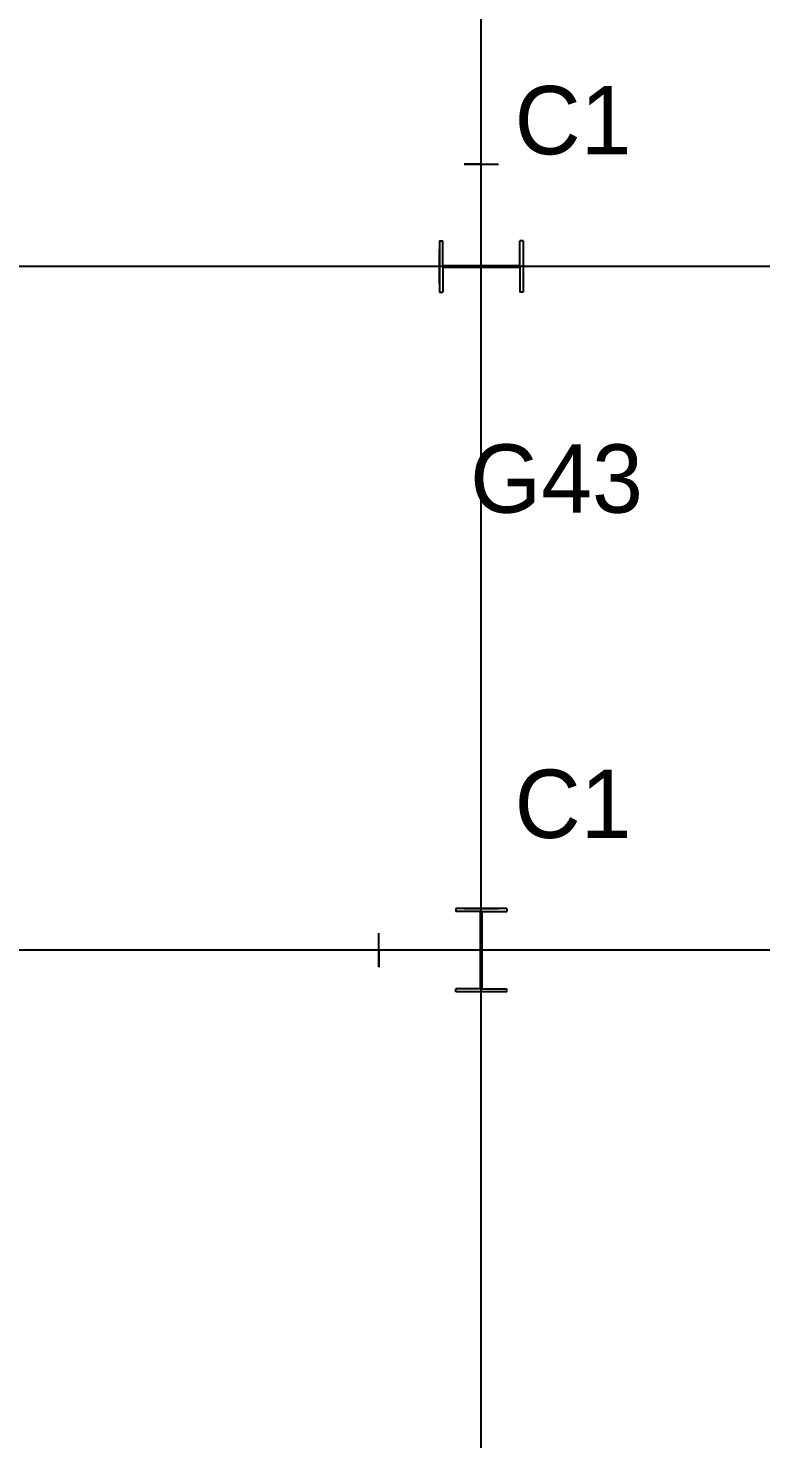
# Model space of a CAD drawing. Extents: x -150 to 68522, y -150 to 33063.
# Drawn here: x 59949 to 64235, y 9141 to 17395 of the extents above; entities that cross this region are included whole.
import ezdxf
from ezdxf.enums import TextEntityAlignment as Align

# ---------------------------------------------------------------- set-up
doc = ezdxf.new("R2010")
doc.units = 0
doc.layers.get('0').update_dxf_attribs({"color": 2, "linetype": 'CONTINUOUS'})

msp = doc.modelspace()

# ---------------------------------------------------------------- linework, layer by layer
for p, q in [((62600, 16000), (62600, 20000)), ((62600, 16000, 3330), (62600, 20000, 3330)), ((62600, 16000, 6460), (62600, 20000, 6460)), ((62600, 16000, 9590), (62600, 20000, 9590)), ((62600, 16000), (55100, 16000)), ((62600, 16000, 3330), (55100, 16000, 3330)), ((62600, 16000, 6460), (55100, 16000, 6460)), ((62600, 16000, 9590), (55100, 16000, 9590)), ((67600, 16000), (62600, 16000)), ((62600, 12000), (62600, 16000)), ((62600, 16000), (62600, 16000, 3330)), ((67600, 16000, 3330), (62600, 16000, 3330)), ((62600, 12000, 3330), (62600, 16000, 3330)), ((62600, 16000, 3330), (62600, 16000, 6460)), ((62600, 16000, 6460), (62600, 16000, 9590)), ((67600, 16000, 6460), (62600, 16000, 6460)), ((62600, 12000, 6460), (62600, 16000, 6460)), ((67600, 16000, 9590), (62600, 16000, 9590)), ((62600, 12000, 9590), (62600, 16000, 9590)), ((62600, 12000), (55100, 12000)), ((62600, 12000, 3330), (55100, 12000, 3330)), ((62600, 12000, 6460), (55100, 12000, 6460)), ((62600, 12000, 9590), (55100, 12000, 9590)), ((67600, 12000), (62600, 12000)), ((62600, 12000), (62600, 12000, 3330)), ((62600, 8000), (62600, 12000)), ((67600, 12000, 3330), (62600, 12000, 3330)), ((62600, 4000, 3330), (62600, 12000, 3330)), ((62600, 12000, 3330), (62600, 12000, 6460)), ((62600, 12000, 6460), (62600, 12000, 9590)), ((67600, 12000, 6460), (62600, 12000, 6460)), ((62600, 4000, 6460), (62600, 12000, 6460)), ((67600, 12000, 9590), (62600, 12000, 9590)), ((62600, 4000, 9590), (62600, 12000, 9590))]:
    msp.add_line(p, q)
at = {"layer": 'C1'}
for p, q in [((62356, 16150), (62356, 15850)), ((62356, 16150), (62374, 16150)), ((62356, 16150, 3330), (62356, 15850, 3330)), ((62356, 16150, 3330), (62374, 16150, 3330)), ((62356, 16150, 6460), (62356, 15850, 6460)), ((62356, 16150, 6460), (62374, 16150, 6460)), ((62374, 16005.5), (62374, 16150)), ((62374, 16005.5, 3330), (62374, 16150, 3330)), ((62374, 16005.5, 6460), (62374, 16150, 6460)), ((62826, 16005.5), (62826, 16150)), ((62844, 16150), (62826, 16150)), ((62826, 16005.5, 3330), (62826, 16150, 3330)), ((62844, 16150, 3330), (62826, 16150, 3330)), ((62826, 16005.5, 6460), (62826, 16150, 6460)), ((62844, 16150, 6460), (62826, 16150, 6460)), ((62844, 16150), (62844, 15850)), ((62844, 16150, 3330), (62844, 15850, 3330)), ((62844, 16150, 6460), (62844, 15850, 6460)), ((62826, 16005.5), (62374, 16005.5)), ((62374, 16005.5), (62374, 16005.5)), ((62374, 16005.5), (62374, 16005.5)), ((62374, 16005.5), (62374, 16005.5)), ((62826, 16005.5, 3330), (62374, 16005.5, 3330)), ((62374, 16005.5, 3330), (62374, 16005.5, 3330)), ((62374, 16005.5, 3330), (62374, 16005.5, 3330)), ((62374, 16005.5, 3330), (62374, 16005.5, 3330)), ((62826, 16005.5, 6460), (62374, 16005.5, 6460)), ((62374, 16005.5, 6460), (62374, 16005.5, 6460)), ((62374, 16005.5, 6460), (62374, 16005.5, 6460)), ((62374, 16005.5, 6460), (62374, 16005.5, 6460)), ((62826, 15994.5), (62374, 15994.5)), ((62374, 15994.5), (62374, 15994.5)), ((62374, 15994.5), (62374, 15994.5)), ((62374, 15994.5), (62374, 15994.5)), ((62374, 15994.5), (62374, 15850)), ((62826, 15994.5, 3330), (62374, 15994.5, 3330)), ((62374, 15994.5, 3330), (62374, 15994.5, 3330)), ((62374, 15994.5, 3330), (62374, 15994.5, 3330)), ((62374, 15994.5, 3330), (62374, 15994.5, 3330)), ((62374, 15994.5, 3330), (62374, 15850, 3330)), ((62826, 15994.5, 6460), (62374, 15994.5, 6460)), ((62374, 15994.5, 6460), (62374, 15994.5, 6460)), ((62374, 15994.5, 6460), (62374, 15994.5, 6460)), ((62374, 15994.5, 6460), (62374, 15994.5, 6460)), ((62374, 15994.5, 6460), (62374, 15850, 6460)), ((62826, 16005.5), (62826, 16005.5)), ((62826, 16005.5), (62826, 16005.5)), ((62826, 16005.5), (62826, 16005.5)), ((62826, 16005.5, 3330), (62826, 16005.5, 3330)), ((62826, 16005.5, 3330), (62826, 16005.5, 3330)), ((62826, 16005.5, 3330), (62826, 16005.5, 3330)), ((62826, 16005.5, 6460), (62826, 16005.5, 6460)), ((62826, 16005.5, 6460), (62826, 16005.5, 6460)), ((62826, 16005.5, 6460), (62826, 16005.5, 6460)), ((62826, 15994.5), (62826, 15994.5)), ((62826, 15994.5), (62826, 15994.5)), ((62826, 15994.5), (62826, 15994.5)), ((62826, 15994.5), (62826, 15850)), ((62826, 15994.5, 3330), (62826, 15994.5, 3330)), ((62826, 15994.5, 3330), (62826, 15994.5, 3330)), ((62826, 15994.5, 3330), (62826, 15994.5, 3330)), ((62826, 15994.5, 3330), (62826, 15850, 3330)), ((62826, 15994.5, 6460), (62826, 15994.5, 6460)), ((62826, 15994.5, 6460), (62826, 15994.5, 6460)), ((62826, 15994.5, 6460), (62826, 15994.5, 6460)), ((62826, 15994.5, 6460), (62826, 15850, 6460)), ((62356, 15850), (62374, 15850)), ((62356, 15850, 3330), (62374, 15850, 3330)), ((62356, 15850, 6460), (62374, 15850, 6460)), ((62844, 15850), (62826, 15850)), ((62844, 15850, 3330), (62826, 15850, 3330)), ((62844, 15850, 6460), (62826, 15850, 6460)), ((62750, 12244), (62450, 12244)), ((62450, 12244), (62450, 12226)), ((62750, 12244, 3330), (62450, 12244, 3330)), ((62450, 12244, 3330), (62450, 12226, 3330)), ((62750, 12244, 6460), (62450, 12244, 6460)), ((62450, 12244, 6460), (62450, 12226, 6460)), ((62594.5, 12226), (62450, 12226)), ((62594.5, 12226, 3330), (62450, 12226, 3330)), ((62594.5, 12226, 6460), (62450, 12226, 6460)), ((62594.5, 11774), (62594.5, 12226)), ((62594.5, 12226), (62594.5, 12226)), ((62594.5, 12226), (62594.5, 12226)), ((62594.5, 12226), (62594.5, 12226)), ((62594.5, 11774, 3330), (62594.5, 12226, 3330)), ((62594.5, 12226, 3330), (62594.5, 12226, 3330)), ((62594.5, 12226, 3330), (62594.5, 12226, 3330)), ((62594.5, 12226, 3330), (62594.5, 12226, 3330)), ((62594.5, 11774, 6460), (62594.5, 12226, 6460)), ((62594.5, 12226, 6460), (62594.5, 12226, 6460)), ((62594.5, 12226, 6460), (62594.5, 12226, 6460)), ((62594.5, 12226, 6460), (62594.5, 12226, 6460)), ((62605.5, 11774), (62605.5, 12226)), ((62605.5, 12226), (62605.5, 12226)), ((62605.5, 12226), (62605.5, 12226)), ((62605.5, 12226), (62605.5, 12226)), ((62605.5, 12226), (62750, 12226)), ((62605.5, 11774, 3330), (62605.5, 12226, 3330)), ((62605.5, 12226, 3330), (62605.5, 12226, 3330)), ((62605.5, 12226, 3330), (62605.5, 12226, 3330)), ((62605.5, 12226, 3330), (62605.5, 12226, 3330)), ((62605.5, 12226, 3330), (62750, 12226, 3330)), ((62605.5, 11774, 6460), (62605.5, 12226, 6460)), ((62605.5, 12226, 6460), (62605.5, 12226, 6460)), ((62605.5, 12226, 6460), (62605.5, 12226, 6460)), ((62605.5, 12226, 6460), (62605.5, 12226, 6460)), ((62605.5, 12226, 6460), (62750, 12226, 6460)), ((62750, 12244), (62750, 12226)), ((62750, 12244, 3330), (62750, 12226, 3330)), ((62750, 12244, 6460), (62750, 12226, 6460)), ((62594.5, 11774), (62450, 11774)), ((62450, 11756), (62450, 11774)), ((62594.5, 11774, 3330), (62450, 11774, 3330)), ((62450, 11756, 3330), (62450, 11774, 3330)), ((62594.5, 11774, 6460), (62450, 11774, 6460)), ((62450, 11756, 6460), (62450, 11774, 6460)), ((62750, 11756), (62450, 11756)), ((62750, 11756, 3330), (62450, 11756, 3330)), ((62750, 11756, 6460), (62450, 11756, 6460)), ((62594.5, 11774), (62594.5, 11774)), ((62594.5, 11774), (62594.5, 11774)), ((62594.5, 11774), (62594.5, 11774)), ((62594.5, 11774, 3330), (62594.5, 11774, 3330)), ((62594.5, 11774, 3330), (62594.5, 11774, 3330)), ((62594.5, 11774, 3330), (62594.5, 11774, 3330)), ((62594.5, 11774, 6460), (62594.5, 11774, 6460)), ((62594.5, 11774, 6460), (62594.5, 11774, 6460)), ((62594.5, 11774, 6460), (62594.5, 11774, 6460)), ((62605.5, 11774), (62605.5, 11774)), ((62605.5, 11774), (62605.5, 11774)), ((62605.5, 11774), (62605.5, 11774)), ((62605.5, 11774), (62750, 11774)), ((62605.5, 11774, 3330), (62605.5, 11774, 3330)), ((62605.5, 11774, 3330), (62605.5, 11774, 3330)), ((62605.5, 11774, 3330), (62605.5, 11774, 3330)), ((62605.5, 11774, 3330), (62750, 11774, 3330)), ((62605.5, 11774, 6460), (62605.5, 11774, 6460)), ((62605.5, 11774, 6460), (62605.5, 11774, 6460)), ((62605.5, 11774, 6460), (62605.5, 11774, 6460)), ((62605.5, 11774, 6460), (62750, 11774, 6460)), ((62750, 11756), (62750, 11774)), ((62750, 11756, 3330), (62750, 11774, 3330)), ((62750, 11756, 6460), (62750, 11774, 6460))]:
    msp.add_line(p, q, dxfattribs=at)
at = {"layer": 'G41', "extrusion": (-1, 0, 0)}
for p, q in [((62000, 11900, 3530), (62000, 12100, 3530)), ((62000, 11900, 3130), (62000, 12100, 3130)), ((62000, 12006, 3508), (62000, 12100, 3508)), ((62000, 12100, 3530), (62000, 12100, 3508)), ((62000, 12006, 3152), (62000, 12100, 3152)), ((62000, 12100, 3130), (62000, 12100, 3152)), ((62000, 11900, 6660), (62000, 12100, 6660)), ((62000, 11900, 6260), (62000, 12100, 6260)), ((62000, 12006, 6638), (62000, 12100, 6638)), ((62000, 12100, 6660), (62000, 12100, 6638)), ((62000, 12006, 6282), (62000, 12100, 6282)), ((62000, 12100, 6260), (62000, 12100, 6282)), ((62000, 11900, 9790), (62000, 12100, 9790)), ((62000, 11900, 9390), (62000, 12100, 9390)), ((62000, 12006, 9768), (62000, 12100, 9768)), ((62000, 12100, 9790), (62000, 12100, 9768)), ((62000, 12006, 9412), (62000, 12100, 9412)), ((62000, 12100, 9390), (62000, 12100, 9412)), ((62000, 12006, 3152), (62000, 12006, 3508)), ((62000, 12006, 3152), (62000, 12006, 3152)), ((62000, 12006, 3508), (62000, 12006, 3508)), ((62000, 12006, 3152), (62000, 12006, 3152)), ((62000, 12006, 3508), (62000, 12006, 3508)), ((62000, 12006, 3152), (62000, 12006, 3152)), ((62000, 12006, 3508), (62000, 12006, 3508)), ((62000, 12006, 6282), (62000, 12006, 6638)), ((62000, 12006, 6282), (62000, 12006, 6282)), ((62000, 12006, 6638), (62000, 12006, 6638)), ((62000, 12006, 6282), (62000, 12006, 6282)), ((62000, 12006, 6638), (62000, 12006, 6638)), ((62000, 12006, 6282), (62000, 12006, 6282)), ((62000, 12006, 6638), (62000, 12006, 6638)), ((62000, 12006, 9412), (62000, 12006, 9768)), ((62000, 12006, 9412), (62000, 12006, 9412)), ((62000, 12006, 9768), (62000, 12006, 9768)), ((62000, 12006, 9412), (62000, 12006, 9412)), ((62000, 12006, 9768), (62000, 12006, 9768)), ((62000, 12006, 9412), (62000, 12006, 9412)), ((62000, 12006, 9768), (62000, 12006, 9768)), ((62000, 11994, 3152), (62000, 11994, 3508)), ((62000, 11994, 3508), (62000, 11994, 3508)), ((62000, 11994, 3152), (62000, 11994, 3152)), ((62000, 11994, 3508), (62000, 11994, 3508)), ((62000, 11994, 3152), (62000, 11994, 3152)), ((62000, 11994, 3508), (62000, 11994, 3508)), ((62000, 11994, 3152), (62000, 11994, 3152)), ((62000, 11994, 3508), (62000, 11900, 3508)), ((62000, 11994, 3152), (62000, 11900, 3152)), ((62000, 11994, 6282), (62000, 11994, 6638)), ((62000, 11994, 6638), (62000, 11994, 6638)), ((62000, 11994, 6282), (62000, 11994, 6282)), ((62000, 11994, 6638), (62000, 11994, 6638)), ((62000, 11994, 6282), (62000, 11994, 6282)), ((62000, 11994, 6638), (62000, 11994, 6638)), ((62000, 11994, 6282), (62000, 11994, 6282)), ((62000, 11994, 6638), (62000, 11900, 6638)), ((62000, 11994, 6282), (62000, 11900, 6282)), ((62000, 11994, 9412), (62000, 11994, 9768)), ((62000, 11994, 9768), (62000, 11994, 9768)), ((62000, 11994, 9412), (62000, 11994, 9412)), ((62000, 11994, 9768), (62000, 11994, 9768)), ((62000, 11994, 9412), (62000, 11994, 9412)), ((62000, 11994, 9768), (62000, 11994, 9768)), ((62000, 11994, 9412), (62000, 11994, 9412)), ((62000, 11994, 9768), (62000, 11900, 9768)), ((62000, 11994, 9412), (62000, 11900, 9412)), ((62000, 11900, 3530), (62000, 11900, 3508)), ((62000, 11900, 3130), (62000, 11900, 3152)), ((62000, 11900, 6660), (62000, 11900, 6638)), ((62000, 11900, 6260), (62000, 11900, 6282)), ((62000, 11900, 9790), (62000, 11900, 9768)), ((62000, 11900, 9390), (62000, 11900, 9412))]:
    msp.add_line(p, q, dxfattribs=at)
at = {"layer": 'G42', "extrusion": (-1, 0, 0)}
for p, q in [((62356, 15900, 3530), (62356, 16100, 3530)), ((62356, 15900, 3130), (62356, 16100, 3130)), ((62356, 16004.5, 3516), (62356, 16100, 3516)), ((62356, 16100, 3530), (62356, 16100, 3516)), ((62356, 16004.5, 3144), (62356, 16100, 3144)), ((62356, 16100, 3130), (62356, 16100, 3144)), ((62356, 15900, 6660), (62356, 16100, 6660)), ((62356, 15900, 6260), (62356, 16100, 6260)), ((62356, 16004.5, 6646), (62356, 16100, 6646)), ((62356, 16100, 6660), (62356, 16100, 6646)), ((62356, 16004.5, 6274), (62356, 16100, 6274)), ((62356, 16100, 6260), (62356, 16100, 6274)), ((62356, 15900, 9790), (62356, 16100, 9790)), ((62356, 15900, 9390), (62356, 16100, 9390)), ((62356, 16004.5, 9776), (62356, 16100, 9776)), ((62356, 16100, 9790), (62356, 16100, 9776)), ((62356, 16004.5, 9404), (62356, 16100, 9404)), ((62356, 16100, 9390), (62356, 16100, 9404)), ((62356, 16004.5, 3144), (62356, 16004.5, 3516)), ((62356, 16004.5, 3144), (62356, 16004.5, 3144)), ((62356, 16004.5, 3516), (62356, 16004.5, 3516)), ((62356, 16004.5, 3144), (62356, 16004.5, 3144)), ((62356, 16004.5, 3516), (62356, 16004.5, 3516)), ((62356, 16004.5, 3144), (62356, 16004.5, 3144)), ((62356, 16004.5, 3516), (62356, 16004.5, 3516)), ((62356, 16004.5, 6274), (62356, 16004.5, 6646)), ((62356, 16004.5, 6274), (62356, 16004.5, 6274)), ((62356, 16004.5, 6646), (62356, 16004.5, 6646)), ((62356, 16004.5, 6274), (62356, 16004.5, 6274)), ((62356, 16004.5, 6646), (62356, 16004.5, 6646)), ((62356, 16004.5, 6274), (62356, 16004.5, 6274)), ((62356, 16004.5, 6646), (62356, 16004.5, 6646)), ((62356, 16004.5, 9404), (62356, 16004.5, 9776)), ((62356, 16004.5, 9404), (62356, 16004.5, 9404)), ((62356, 16004.5, 9776), (62356, 16004.5, 9776)), ((62356, 16004.5, 9404), (62356, 16004.5, 9404)), ((62356, 16004.5, 9776), (62356, 16004.5, 9776)), ((62356, 16004.5, 9404), (62356, 16004.5, 9404)), ((62356, 16004.5, 9776), (62356, 16004.5, 9776)), ((62356, 15995.5, 3144), (62356, 15995.5, 3516)), ((62356, 15995.5, 3516), (62356, 15995.5, 3516)), ((62356, 15995.5, 3144), (62356, 15995.5, 3144)), ((62356, 15995.5, 3516), (62356, 15995.5, 3516)), ((62356, 15995.5, 3144), (62356, 15995.5, 3144)), ((62356, 15995.5, 3516), (62356, 15995.5, 3516)), ((62356, 15995.5, 3144), (62356, 15995.5, 3144)), ((62356, 15995.5, 3516), (62356, 15900, 3516)), ((62356, 15995.5, 3144), (62356, 15900, 3144)), ((62356, 15995.5, 6274), (62356, 15995.5, 6646)), ((62356, 15995.5, 6646), (62356, 15995.5, 6646)), ((62356, 15995.5, 6274), (62356, 15995.5, 6274)), ((62356, 15995.5, 6646), (62356, 15995.5, 6646)), ((62356, 15995.5, 6274), (62356, 15995.5, 6274)), ((62356, 15995.5, 6646), (62356, 15995.5, 6646)), ((62356, 15995.5, 6274), (62356, 15995.5, 6274)), ((62356, 15995.5, 6646), (62356, 15900, 6646)), ((62356, 15995.5, 6274), (62356, 15900, 6274)), ((62356, 15995.5, 9404), (62356, 15995.5, 9776)), ((62356, 15995.5, 9776), (62356, 15995.5, 9776)), ((62356, 15995.5, 9404), (62356, 15995.5, 9404)), ((62356, 15995.5, 9776), (62356, 15995.5, 9776)), ((62356, 15995.5, 9404), (62356, 15995.5, 9404)), ((62356, 15995.5, 9776), (62356, 15995.5, 9776)), ((62356, 15995.5, 9404), (62356, 15995.5, 9404)), ((62356, 15995.5, 9776), (62356, 15900, 9776)), ((62356, 15995.5, 9404), (62356, 15900, 9404)), ((62356, 15900, 3530), (62356, 15900, 3516)), ((62356, 15900, 3130), (62356, 15900, 3144)), ((62356, 15900, 6660), (62356, 15900, 6646)), ((62356, 15900, 6260), (62356, 15900, 6274)), ((62356, 15900, 9790), (62356, 15900, 9776)), ((62356, 15900, 9390), (62356, 15900, 9404))]:
    msp.add_line(p, q, dxfattribs=at)
at = {"layer": 'G43', "extrusion": (0, 1, 0)}
for p, q in [((62500, 16600, 3530), (62700, 16600, 3530)), ((62500, 16600, 3130), (62700, 16600, 3130)), ((62596, 16600, 3517), (62500, 16600, 3517)), ((62500, 16600, 3530), (62500, 16600, 3517)), ((62596, 16600, 3143), (62500, 16600, 3143)), ((62500, 16600, 3130), (62500, 16600, 3143)), ((62500, 16600, 6660), (62700, 16600, 6660)), ((62500, 16600, 6260), (62700, 16600, 6260)), ((62596, 16600, 6647), (62500, 16600, 6647)), ((62500, 16600, 6660), (62500, 16600, 6647)), ((62596, 16600, 6273), (62500, 16600, 6273)), ((62500, 16600, 6260), (62500, 16600, 6273)), ((62500, 16600, 9790), (62700, 16600, 9790)), ((62500, 16600, 9390), (62700, 16600, 9390)), ((62596, 16600, 9777), (62500, 16600, 9777)), ((62500, 16600, 9790), (62500, 16600, 9777)), ((62596, 16600, 9403), (62500, 16600, 9403)), ((62500, 16600, 9390), (62500, 16600, 9403)), ((62596, 16600, 3143), (62596, 16600, 3517)), ((62596, 16600, 3517), (62596, 16600, 3517)), ((62596, 16600, 3143), (62596, 16600, 3143)), ((62596, 16600, 3517), (62596, 16600, 3517)), ((62596, 16600, 3143), (62596, 16600, 3143)), ((62596, 16600, 3517), (62596, 16600, 3517)), ((62596, 16600, 3143), (62596, 16600, 3143)), ((62596, 16600, 6273), (62596, 16600, 6647)), ((62596, 16600, 6647), (62596, 16600, 6647)), ((62596, 16600, 6273), (62596, 16600, 6273)), ((62596, 16600, 6647), (62596, 16600, 6647)), ((62596, 16600, 6273), (62596, 16600, 6273)), ((62596, 16600, 6647), (62596, 16600, 6647)), ((62596, 16600, 6273), (62596, 16600, 6273)), ((62596, 16600, 9403), (62596, 16600, 9777)), ((62596, 16600, 9777), (62596, 16600, 9777)), ((62596, 16600, 9403), (62596, 16600, 9403)), ((62596, 16600, 9777), (62596, 16600, 9777)), ((62596, 16600, 9403), (62596, 16600, 9403)), ((62596, 16600, 9777), (62596, 16600, 9777)), ((62596, 16600, 9403), (62596, 16600, 9403)), ((62604, 16600, 3143), (62604, 16600, 3517)), ((62604, 16600, 3143), (62604, 16600, 3143)), ((62604, 16600, 3517), (62604, 16600, 3517)), ((62604, 16600, 3143), (62604, 16600, 3143)), ((62604, 16600, 3517), (62604, 16600, 3517)), ((62604, 16600, 3143), (62604, 16600, 3143)), ((62604, 16600, 3517), (62604, 16600, 3517)), ((62604, 16600, 3517), (62700, 16600, 3517)), ((62604, 16600, 3143), (62700, 16600, 3143)), ((62604, 16600, 6273), (62604, 16600, 6647)), ((62604, 16600, 6273), (62604, 16600, 6273)), ((62604, 16600, 6647), (62604, 16600, 6647)), ((62604, 16600, 6273), (62604, 16600, 6273)), ((62604, 16600, 6647), (62604, 16600, 6647)), ((62604, 16600, 6273), (62604, 16600, 6273)), ((62604, 16600, 6647), (62604, 16600, 6647)), ((62604, 16600, 6647), (62700, 16600, 6647)), ((62604, 16600, 6273), (62700, 16600, 6273)), ((62604, 16600, 9403), (62604, 16600, 9777)), ((62604, 16600, 9403), (62604, 16600, 9403)), ((62604, 16600, 9777), (62604, 16600, 9777)), ((62604, 16600, 9403), (62604, 16600, 9403)), ((62604, 16600, 9777), (62604, 16600, 9777)), ((62604, 16600, 9403), (62604, 16600, 9403)), ((62604, 16600, 9777), (62604, 16600, 9777)), ((62604, 16600, 9777), (62700, 16600, 9777)), ((62604, 16600, 9403), (62700, 16600, 9403)), ((62700, 16600, 3530), (62700, 16600, 3517)), ((62700, 16600, 3130), (62700, 16600, 3143)), ((62700, 16600, 6660), (62700, 16600, 6647)), ((62700, 16600, 6260), (62700, 16600, 6273)), ((62700, 16600, 9790), (62700, 16600, 9777)), ((62700, 16600, 9390), (62700, 16600, 9403)), ((62500, 12244, 3530), (62700, 12244, 3530)), ((62500, 12244, 3130), (62700, 12244, 3130)), ((62596, 12244, 3517), (62500, 12244, 3517)), ((62500, 12244, 3530), (62500, 12244, 3517)), ((62596, 12244, 3143), (62500, 12244, 3143)), ((62500, 12244, 3130), (62500, 12244, 3143)), ((62500, 12244, 6660), (62700, 12244, 6660)), ((62500, 12244, 6260), (62700, 12244, 6260)), ((62596, 12244, 6647), (62500, 12244, 6647)), ((62500, 12244, 6660), (62500, 12244, 6647)), ((62596, 12244, 6273), (62500, 12244, 6273)), ((62500, 12244, 6260), (62500, 12244, 6273)), ((62500, 12244, 9790), (62700, 12244, 9790)), ((62500, 12244, 9390), (62700, 12244, 9390)), ((62596, 12244, 9777), (62500, 12244, 9777)), ((62500, 12244, 9790), (62500, 12244, 9777)), ((62596, 12244, 9403), (62500, 12244, 9403)), ((62500, 12244, 9390), (62500, 12244, 9403)), ((62596, 12244, 3143), (62596, 12244, 3517)), ((62596, 12244, 3517), (62596, 12244, 3517)), ((62596, 12244, 3143), (62596, 12244, 3143)), ((62596, 12244, 3517), (62596, 12244, 3517)), ((62596, 12244, 3143), (62596, 12244, 3143)), ((62596, 12244, 3517), (62596, 12244, 3517)), ((62596, 12244, 3143), (62596, 12244, 3143)), ((62596, 12244, 6273), (62596, 12244, 6647)), ((62596, 12244, 6647), (62596, 12244, 6647)), ((62596, 12244, 6273), (62596, 12244, 6273)), ((62596, 12244, 6647), (62596, 12244, 6647)), ((62596, 12244, 6273), (62596, 12244, 6273)), ((62596, 12244, 6647), (62596, 12244, 6647)), ((62596, 12244, 6273), (62596, 12244, 6273)), ((62596, 12244, 9403), (62596, 12244, 9777)), ((62596, 12244, 9777), (62596, 12244, 9777)), ((62596, 12244, 9403), (62596, 12244, 9403)), ((62596, 12244, 9777), (62596, 12244, 9777)), ((62596, 12244, 9403), (62596, 12244, 9403)), ((62596, 12244, 9777), (62596, 12244, 9777)), ((62596, 12244, 9403), (62596, 12244, 9403)), ((62604, 12244, 3143), (62604, 12244, 3517)), ((62604, 12244, 3143), (62604, 12244, 3143)), ((62604, 12244, 3517), (62604, 12244, 3517)), ((62604, 12244, 3143), (62604, 12244, 3143)), ((62604, 12244, 3517), (62604, 12244, 3517)), ((62604, 12244, 3143), (62604, 12244, 3143)), ((62604, 12244, 3517), (62604, 12244, 3517)), ((62604, 12244, 3517), (62700, 12244, 3517)), ((62604, 12244, 3143), (62700, 12244, 3143)), ((62604, 12244, 6273), (62604, 12244, 6647)), ((62604, 12244, 6273), (62604, 12244, 6273)), ((62604, 12244, 6647), (62604, 12244, 6647)), ((62604, 12244, 6273), (62604, 12244, 6273)), ((62604, 12244, 6647), (62604, 12244, 6647)), ((62604, 12244, 6273), (62604, 12244, 6273)), ((62604, 12244, 6647), (62604, 12244, 6647)), ((62604, 12244, 6647), (62700, 12244, 6647)), ((62604, 12244, 6273), (62700, 12244, 6273)), ((62604, 12244, 9403), (62604, 12244, 9777)), ((62604, 12244, 9403), (62604, 12244, 9403)), ((62604, 12244, 9777), (62604, 12244, 9777)), ((62604, 12244, 9403), (62604, 12244, 9403)), ((62604, 12244, 9777), (62604, 12244, 9777)), ((62604, 12244, 9403), (62604, 12244, 9403)), ((62604, 12244, 9777), (62604, 12244, 9777)), ((62604, 12244, 9777), (62700, 12244, 9777)), ((62604, 12244, 9403), (62700, 12244, 9403)), ((62700, 12244, 3530), (62700, 12244, 3517)), ((62700, 12244, 3130), (62700, 12244, 3143)), ((62700, 12244, 6660), (62700, 12244, 6647)), ((62700, 12244, 6260), (62700, 12244, 6273)), ((62700, 12244, 9790), (62700, 12244, 9777)), ((62700, 12244, 9390), (62700, 12244, 9403))]:
    msp.add_line(p, q, dxfattribs=at)

# ---------------------------------------------------------------- texts
at = {"layer": 'x', "extrusion": (-1, 0, 0)}
for s, p in [('C1', (-16536.8, 1665, -63136.8)), ('C1', (-16536.8, 4895, -63136.8)), ('C1', (-16536.8, 8025, -63136.8)), ('G43', (-14440, 3330, -63040)), ('G43', (-14440, 6460, -63040)), ('G43', (-14440, 9590, -63040)), ('C1', (-12536.8, 1665, -63136.8)), ('C1', (-12536.8, 4895, -63136.8)), ('C1', (-12536.8, 8025, -63136.8))]:
    msp.add_text(s, height=400, dxfattribs=at).set_placement(p, align=Align.BOTTOM_CENTER)
at = {"layer": 'y', "extrusion": (0, -1, 0)}
for s, p in [('C1', (63136.8, 1665, -16536.8)), ('C1', (63136.8, 4895, -16536.8)), ('C1', (63136.8, 8025, -16536.8)), ('G43', (63040, 3330, -14440)), ('G43', (63040, 6460, -14440)), ('G43', (63040, 9590, -14440)), ('C1', (63136.8, 1665, -12536.8)), ('C1', (63136.8, 4895, -12536.8)), ('C1', (63136.8, 8025, -12536.8))]:
    msp.add_text(s, height=400, dxfattribs=at).set_placement(p, align=Align.BOTTOM_CENTER)
at = {"layer": 'z'}
for s, p in [('C1', (63136.8, 16536.8, 3330)), ('C1', (63136.8, 16536.8, 6460)), ('C1', (63136.8, 16536.8, 9590)), ('G43', (63040, 14440, 3330)), ('G43', (63040, 14440, 6460)), ('G43', (63040, 14440, 9590)), ('C1', (63136.8, 12536.8, 3330)), ('C1', (63136.8, 12536.8, 6460)), ('C1', (63136.8, 12536.8, 9590))]:
    msp.add_text(s, height=400, dxfattribs=at).set_placement(p, align=Align.BOTTOM_CENTER)

doc.saveas('drawing.dxf')
